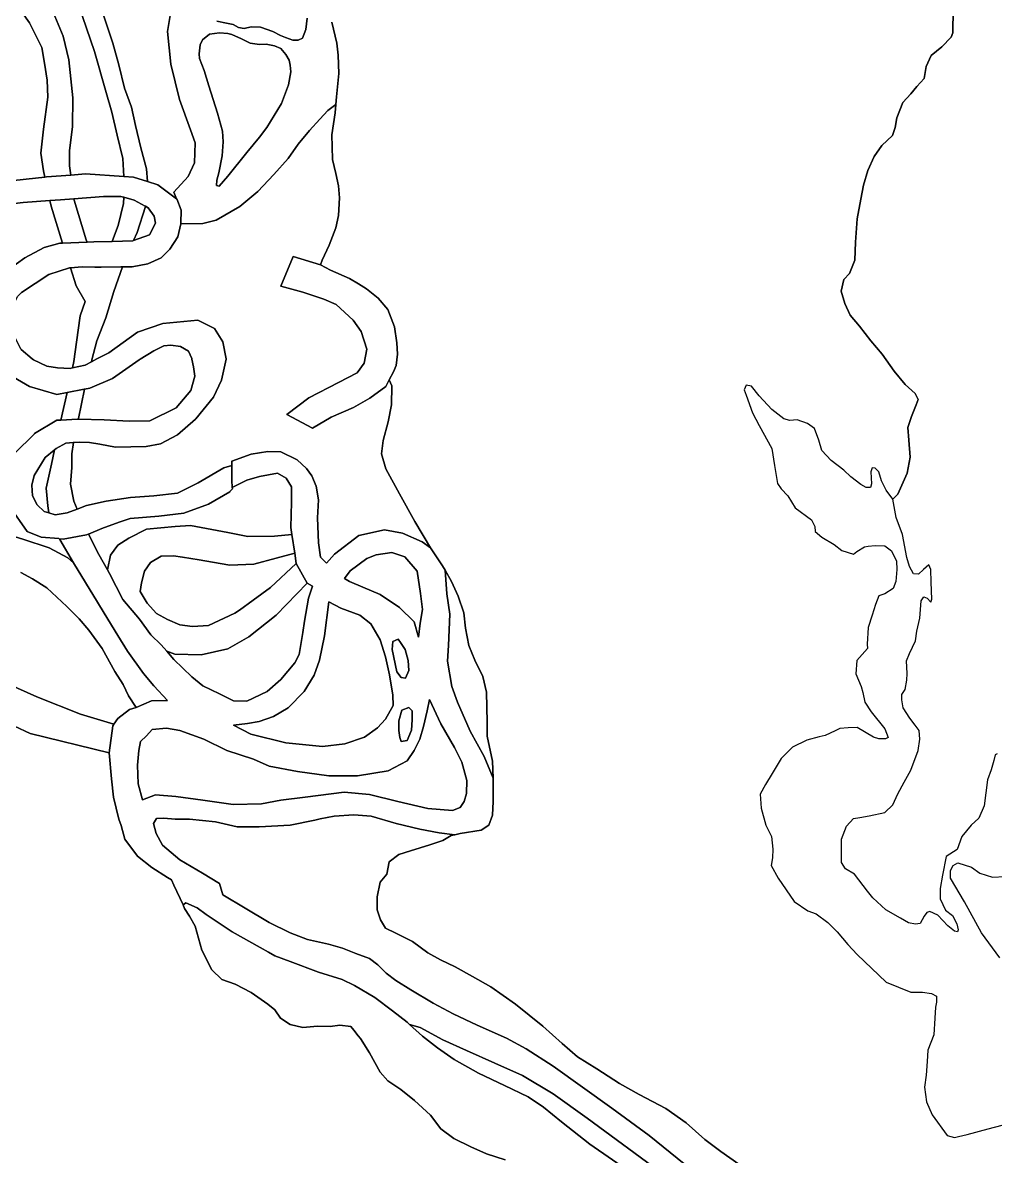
# Model space of a CAD drawing. Header units: inches. Extents: x 288635 to 1232953, y 676945 to 1655780.
# Drawn here: x 400071 to 424062, y 771791 to 799738 of the extents above; entities that cross this region are included whole.
import ezdxf

# ---------------------------------------------------------------- set-up
doc = ezdxf.new("R2010")
doc.units = ezdxf.units.IN
doc.header["$MEASUREMENT"] = 0

msp = doc.modelspace()

# ---------------------------------------------------------------- linework, layer by layer
at = {"color": 1}
for points in [[(399641.5568, 800593.0309), (400240.998, 799734.5091), (400540.7186, 799124.9079), (400606.7587, 798738.8271), (400672.7989, 798317.1863), (400688.0389, 797905.7055), (400586.4387, 797113.2239), (400520.3986, 796523.9427), (400581.3587, 796081.9818), (400615.2234, 795930.482), (399619.5102, 795823.625)], [(400826.8925, 799996.1297), (401070.733, 799401.7685), (401207.8933, 798822.6473), (401304.4135, 797882.8454), (401299.3335, 797176.724), (401228.2133, 796582.3628), (401228.2133, 796206.4421), (401257.8577, 795982.7619), (400660.9122, 795935.3852), (400615.2234, 795930.482), (400581.3587, 796081.9818), (400520.3986, 796523.9427), (400586.4387, 797113.2239), (400688.0389, 797905.7055), (400672.7989, 798317.1863), (400606.7587, 798738.8271), (400540.7186, 799124.9079), (400240.998, 799734.5091), (399641.5568, 800593.0309)], [(401451.5746, 800179.2631), (401843.1587, 799030.9691), (402128.9093, 798020.2587), (402271.7846, 797528.1328), (402404.0765, 796967.215), (402541.6601, 796390.4222), (402565.0106, 795946.763), (401621.0342, 796011.5854), (401257.8577, 795982.7619), (401228.2133, 796206.4421), (401228.2133, 796582.3628), (401299.3335, 797176.724), (401304.4135, 797882.8454), (401207.8933, 798822.6473), (401070.733, 799401.7685), (400826.8925, 799996.1297)], [(402054.8258, 799946.4293), (402292.9513, 799232.0528), (402446.4099, 798702.8851), (402578.7019, 798120.8006), (402753.3272, 797655.133), (402853.8691, 797205.3405), (402986.161, 796655.006), (403129.0363, 796131.13), (403148.8696, 795819.4634), (402804.6765, 795930.3052), (402565.0106, 795946.763), (402541.6601, 796390.4222), (402404.0765, 796967.215), (402271.7846, 797528.1328), (402128.9093, 798020.2587), (401843.1587, 799030.9691), (401451.5746, 800179.2631)], [(403762.9425, 800264.3297), (403644.4089, 799519.2615), (403729.0758, 798714.9266), (403940.7429, 797842.8582), (404212.5234, 797097.79), (404329.3636, 796772.6693), (404309.0436, 796284.9884), (404151.5633, 795949.7077), (403801.0426, 795563.6269), (403862.6795, 795398.328), (403404.1177, 795737.2649), (403148.8696, 795819.4634), (403129.0363, 796131.13), (402986.161, 796655.006), (402853.8691, 797205.3405), (402753.3272, 797655.133), (402578.7019, 798120.8006), (402446.4099, 798702.8851), (402292.9513, 799232.0528), (402054.8258, 799946.4293)], [(407695.4638, 799747.1127), (407817.384, 799234.0317), (407852.9441, 798939.3911), (407868.1841, 798487.2702), (407812.304, 797908.1491), (407795.2946, 797721.0448), (407600.8902, 797570.2309), (407397.6898, 797361.9505), (407148.7693, 797082.55), (406869.3687, 796747.2693), (406620.4482, 796386.5886), (406264.8475, 795995.4278), (405868.6067, 795573.7869), (405426.6458, 795202.9462), (404842.4447, 794872.7455), (404512.244, 794786.3854), (403968.6829, 794776.2254), (403968.6726, 794776.3759), (403973.0789, 794797.463), (403978.1589, 795117.5036), (403871.4787, 795391.8242), (403862.6795, 795398.328), (403801.0426, 795563.6269), (404151.5633, 795949.7077), (404309.0436, 796284.9884), (404329.3636, 796772.6693), (404212.5234, 797097.79), (403940.7429, 797842.8582), (403729.0758, 798714.9266), (403644.4089, 799519.2615), (403762.9425, 800264.3297)], [(423020.3199, 800074.7205), (423010.1599, 799490.5193), (422969.5198, 799378.7591), (422745.9993, 799145.0786), (422481.8388, 798926.6382), (422354.8385, 798657.3976), (422304.0384, 798362.757), (422126.2381, 798164.6366), (421978.9178, 797981.7563), (421780.7974, 797768.3959), (421628.3971, 797392.4751), (421592.837, 797153.7146), (421521.7169, 796960.6742), (421262.6364, 796711.7537), (421069.596, 796442.5132), (420917.1957, 796091.9925), (420810.5155, 795731.3118), (420744.4753, 795390.9511), (420653.0351, 794903.2701), (420612.3951, 794324.149), (420597.155, 793882.1881), (420465.0748, 793557.0674), (420322.8345, 793409.7471), (420259.9164, 793117.0645), (420348.4249, 792816.7693), (420480.5052, 792527.2087), (420709.1057, 792257.9682), (420993.5862, 791892.2075), (421267.9068, 791567.0868), (421562.5474, 791150.526), (421836.8679, 790820.3253), (422080.4967, 790598.9215), (422154.5802, 790445.4629), (422112.2468, 790313.171), (421990.5382, 790027.4204), (421900.5797, 789757.5449), (421932.3298, 789445.3359), (421958.7882, 789027.2934), (421884.7047, 788635.7093), (421657.1626, 788117.1249), (421530.1623, 787995.4163), (421366.1203, 788212.3751), (421254.9951, 788439.9172), (421191.495, 788667.4593), (421101.5364, 788752.1262), (421027.453, 788762.7095), (420990.4112, 788667.4593), (421006.2863, 788365.8337), (420985.1195, 788275.8752), (420873.9943, 788275.8752), (420746.9941, 788349.9587), (420498.2852, 788540.4591), (420323.6599, 788709.7928), (420011.4509, 788947.9182), (419783.9088, 789191.3354), (419704.5337, 789445.3359), (419598.7001, 789736.3782), (419429.3664, 789858.0867), (419170.0743, 789948.0452), (418990.1572, 789932.1702), (418841.9903, 789969.2119), (418550.948, 790202.0457), (418233.4474, 790540.7131), (418048.2387, 790778.8386), (417915.9467, 790805.297), (417868.3216, 790688.8801), (417915.9467, 790556.5881), (418069.4054, 790122.6706), (418238.7391, 789805.17), (418545.6563, 789238.9605), (418617.4115, 788822.823), (418688.5316, 788375.7821), (418779.9718, 788248.7818), (418942.5321, 788070.9815), (419125.4125, 787781.4209), (419526.7333, 787481.7003), (419608.0135, 787319.14), (419618.1735, 787192.1397), (419780.7338, 787054.9795), (420090.6144, 786877.1791), (420273.4948, 786729.8588), (420563.0554, 786633.3386), (420649.4155, 786699.3787), (420832.2959, 786816.219), (420928.8161, 786836.539), (421096.4564, 786846.699), (421335.2169, 786841.619), (421497.7772, 786714.6188), (421624.7775, 786465.6983), (421634.9375, 786257.4179), (421609.5375, 785962.7773), (421543.4973, 785790.0569), (421335.2169, 785657.9767), (421187.8966, 785607.1766), (421106.6165, 785393.8161), (421020.2563, 785134.7356), (420928.8161, 784824.855), (420903.4161, 784413.3742), (420908.4961, 784306.694), (420776.4158, 784164.4537), (420644.3355, 784017.1334), (420624.0155, 783686.9327), (420756.0958, 783371.9721), (420796.7358, 783224.6518), (420842.4559, 782990.9713), (420999.9362, 782747.1308), (421340.2969, 782330.57), (421416.4971, 782117.2096), (421350.4569, 782081.6495), (421187.8966, 782081.6495), (421055.8164, 782127.3696), (420654.4956, 782366.1301), (420434.3618, 782357.6634), (420226.928, 782336.4967), (420108.3945, 782281.4632), (419862.8606, 782167.163), (419714.6937, 782129.0629), (419409.8931, 782052.8628), (419062.759, 781875.0624), (418783.3585, 781595.6619), (418554.758, 781227.3611), (418393.891, 780956.4273), (418258.4241, 780719.3601), (418283.8241, 780372.2261), (418398.1244, 779957.3586), (418542.058, 779677.958), (418571.6914, 779364.6907), (418569.1514, 779150.907), (418529.1051, 778963.3005), (418706.9055, 778648.3399), (419103.1463, 778074.2987), (419433.347, 777845.6983), (419646.7074, 777769.4981), (419931.1879, 777556.1377), (420159.7884, 777322.4572), (420423.9489, 777012.5766), (420657.6294, 776763.6561), (421368.8308, 776088.0148), (421978.432, 775834.0143), (422267.9926, 775834.0143), (422486.4331, 775803.5342), (422608.3533, 775742.5741), (422613.4333, 775595.2538), (422588.0333, 775468.2535), (422572.7932, 775193.933), (422547.3932, 774782.4522), (422400.0729, 774411.6114), (422379.7528, 774132.2109), (422359.4328, 773791.8502), (422318.7927, 773497.2096), (422364.5128, 773131.4489), (422501.6731, 772811.4082), (422877.5938, 772303.4072), (423055.3942, 772257.6871), (423156.9944, 772278.0071), (423365.2748, 772328.8072), (423881.9118, 772469.7775), (424420.3929, 772612.0178)], [(424103.5299, 781717.377), (424057.8098, 781686.8969), (424027.3298, 781549.7367), (423961.2896, 781321.1362), (423864.7694, 781072.2157), (423829.2094, 780752.1751), (423788.5693, 780432.1344), (423657.5473, 780126.6988), (423461.7553, 779952.0735), (423239.5048, 779671.6146), (423117.7963, 779354.1139), (422851.5588, 779182.6723), (422755.0386, 778725.4714), (422704.2385, 778390.1907), (422699.1585, 778136.1902), (422831.2387, 777861.8696), (423003.9591, 777724.7094), (423115.7193, 777521.509), (423141.1194, 777374.1887), (423130.9593, 777328.4686), (423054.7592, 777343.7086), (422887.1189, 777475.7889), (422643.2784, 777734.8694), (422450.238, 777826.3096), (422368.9578, 777800.9095), (422302.9177, 777714.5494), (422211.4775, 777531.669), (422089.5573, 777511.3489), (421921.9169, 777546.909), (421718.7165, 777658.6692), (421358.0358, 777866.9497), (421043.0752, 778161.5902), (420905.9149, 778324.1506), (420590.9543, 778745.7914), (420367.4338, 778877.8717), (420270.9136, 779035.352), (420265.5822, 779205.947), (420270.8739, 779613.4061), (420392.5825, 779930.9068), (420561.9162, 780121.4071), (420720.6665, 780147.8655), (420953.5003, 780184.9073), (421339.7927, 780269.5741), (421530.2931, 780460.0745), (421657.2933, 780724.6583), (421810.752, 781015.7006), (421980.0857, 781312.0345), (422160.0027, 781798.8688), (422202.3361, 782074.036), (422186.4611, 782285.7031), (422085.9192, 782423.2867), (421953.6273, 782592.6204), (421789.5853, 782846.6209), (421752.5435, 783047.7047), (421757.8352, 783179.9966), (421837.2104, 783301.7052), (421879.5438, 783529.2473), (421890.1271, 783693.2893), (421868.9604, 784005.4982), (421948.3356, 784190.7069), (422091.2109, 784502.9159), (422128.2526, 784741.0414), (422202.3361, 785058.542), (422234.0862, 785487.1679), (422297.5863, 785582.4181), (422376.9615, 785550.668), (422472.2116, 785455.4178), (422493.3784, 785529.5013), (422482.795, 785942.2521), (422466.92, 786254.4611), (422424.5865, 786370.878), (422287.0029, 786254.4611), (422165.2944, 786143.3359), (422043.5858, 786153.9192), (421948.3356, 786328.5446), (421879.5438, 786550.795), (421768.4186, 787117.0045), (421614.9599, 787540.3386), (421530.1623, 787995.4163), (421657.1626, 788117.1249), (421884.7047, 788635.7093), (421958.7882, 789027.2934), (421932.3298, 789445.3359), (421900.5797, 789757.5449), (421990.5382, 790027.4204), (422112.2468, 790313.171), (422154.5802, 790445.4629), (422080.4967, 790598.9215), (421836.8679, 790820.3253), (421562.5474, 791150.526), (421267.9068, 791567.0868), (420993.5862, 791892.2075), (420709.1057, 792257.9682), (420480.5052, 792527.2087), (420348.4249, 792816.7693), (420259.9164, 793117.0645), (420322.8345, 793409.7471), (420465.0748, 793557.0674), (420597.155, 793882.1881), (420612.3951, 794324.149), (420653.0351, 794903.2701), (420744.4753, 795390.9511), (420810.5155, 795731.3118), (420917.1957, 796091.9925), (421069.596, 796442.5132), (421262.6364, 796711.7537), (421521.7169, 796960.6742), (421592.837, 797153.7146), (421628.3971, 797392.4751), (421780.7974, 797768.3959), (421978.9178, 797981.7563), (422126.2381, 798164.6366), (422304.0384, 798362.757), (422354.8385, 798657.3976), (422481.8388, 798926.6382), (422745.9993, 799145.0786), (422969.5198, 799378.7591), (423010.1599, 799490.5193), (423020.3199, 800074.7205)], [(404857.6234, 799775.947), (405101.4639, 799725.1469), (405264.0242, 799689.5868), (405396.1045, 799623.5466), (405396.1045, 799623.5466), (405538.3447, 799593.0666), (405705.9851, 799633.7067), (405939.6655, 799628.6267), (406239.3861, 799521.9464), (406432.4265, 799425.4263), (406554.3468, 799369.5461), (406737.2271, 799308.586), (406864.2274, 799303.506), (406970.9076, 799359.3861), (407057.2678, 799567.6665), (407087.7478, 799847.0671)], [(407087.7478, 799847.0671), (407057.2678, 799567.6665), (406970.9076, 799359.3861), (406864.2274, 799303.506), (406737.2271, 799308.586), (406554.3468, 799369.5461), (406432.4265, 799425.4263), (406239.3861, 799521.9464), (405939.6655, 799628.6267), (405705.9851, 799633.7067), (405538.3447, 799593.0666), (405396.1045, 799623.5466), (405264.0242, 799689.5868), (405101.4639, 799725.1469), (404857.6234, 799775.947)], [(417736.6236, 771597.2858), (417294.6627, 771912.2464), (416893.3419, 772206.887), (416436.141, 772618.3678), (415933.22, 772973.9685), (415277.8986, 773314.3292), (414795.2977, 773583.5698), (414231.4165, 773944.2505), (413753.8956, 774243.9711), (413377.9748, 774574.1717), (412900.4539, 775000.8926), (412224.8125, 775539.3737), (411615.2113, 775971.1745), (411163.0904, 776225.175), (410736.3696, 776458.8555), (410380.7688, 776636.6559), (410060.7282, 776809.3762), (409689.8875, 777083.6968), (409273.3266, 777291.9772), (409019.3261, 777418.9774), (408897.4059, 777622.1778), (408816.1257, 777871.0983), (408816.1257, 778186.059), (408892.3259, 778546.7397), (409051.7523, 778747.0462), (409112.7125, 779051.8468), (409351.4729, 779234.7271), (409635.9535, 779321.0873), (410113.4745, 779468.4076), (410433.5151, 779575.0878), (410641.7955, 779702.0881), (410730.5391, 779720.6623), (410860.236, 779747.8082), (411383.477, 779834.1683), (411571.4374, 779951.0086), (411657.7976, 780199.9291), (411673.0376, 780540.2898), (411679.0559, 780796.0674), (411676.7461, 781115.3143), (411657.7976, 781535.9717), (411530.7973, 782150.653), (411525.7173, 782496.0937), (411510.4773, 783232.6951), (411419.0371, 783623.8559), (411225.9967, 784025.1767), (411078.6764, 784380.7774), (410992.3162, 784807.4983), (410951.6761, 785193.5791), (410814.5159, 785599.9799), (410646.8755, 785960.6606), (410487.9456, 786245.256), (410428.4351, 786351.8214), (410133.7945, 786788.7023), (409742.6337, 787438.9436), (409361.633, 788119.6649), (409026.3523, 788739.4262), (408919.6721, 789105.1869), (408960.3122, 789435.3875), (409082.3066, 789896.973), (409168.6668, 790318.6139), (409178.8268, 790785.9748), (409107.7066, 790933.2951), (409214.3868, 791131.4155), (409280.427, 791288.8958), (409315.987, 791563.2164), (409300.747, 791847.6969), (409239.7869, 792243.9377), (409077.2266, 792665.5786), (408838.4661, 792944.9791), (408553.9855, 793173.5796), (408355.8651, 793300.5798), (408132.3447, 793427.5801), (407664.9837, 793635.8605), (407416.0632, 793767.9408), (407456.7033, 793884.781), (407629.4237, 794250.5417), (407791.984, 794677.2626), (407863.1041, 794982.0632), (407888.5042, 795418.9441), (407858.0241, 795713.5847), (407791.984, 796023.4653), (407715.7838, 796363.826), (407705.6238, 796678.7866), (407700.5438, 796973.4272), (407776.744, 797516.9883), (407795.2946, 797721.0448), (407812.304, 797908.1491), (407868.1841, 798487.2702), (407852.9441, 798939.3911), (407817.384, 799234.0317), (407695.4638, 799747.1127)], [(399619.5102, 795823.625), (400615.2234, 795930.482), (400660.9122, 795935.3852), (401257.8577, 795982.7619), (401621.0342, 796011.5854), (402565.0106, 795946.763), (402804.6765, 795930.3052), (403148.8696, 795819.4634), (403404.1177, 795737.2649), (403404.1177, 795737.2649), (403862.6795, 795398.328), (403871.4787, 795391.8242), (403978.1589, 795117.5036), (403973.0789, 794797.463), (403968.6726, 794776.3759), (403901.9587, 794457.1023), (403703.8383, 794157.3817), (403698.5466, 794152.09), (403495.5579, 793949.1013), (403490.2662, 793943.8096), (403154.9855, 793796.4893), (402773.9848, 793715.2091), (402535.7777, 793715.2091), (402532.3461, 793715.2091), (402494.5842, 793715.2091), (402003.4948, 793711.3423), (402000.7432, 793711.3206), (401945.004, 793710.8817), (401937.335, 793710.8213), (401849.4229, 793710.1291), (401539.5423, 793720.2891), (401248.0671, 793696.7831), (401241.2173, 793696.2307), (401224.5817, 793694.8891), (400716.5807, 793532.3288), (400040.9393, 793085.2879)], [(399710.9503, 793649.3807), (400127.5112, 793938.9413), (400605.0321, 794192.9418), (400991.1129, 794299.622), (401055.6665, 794302.3606), (401664.4746, 794328.1888), (401829.3146, 794335.182), (402278.5791, 794347.1305), (402784.3565, 794360.5821), (402807.3051, 794368.8768), (403202.8584, 794511.8479), (403348.0259, 794792.1713), (403317.5459, 794969.9716), (403170.2256, 795173.172), (403097.8276, 795213.0433), (403094.035, 795215.132), (402819.7049, 795366.2124), (402565.3392, 795432.7389), (402560.3941, 795434.0322), (402489.5042, 795452.5726), (402067.8634, 795452.5726), (401335.5186, 795396.7748), (401329.5855, 795396.3228), (401001.0612, 795371.2924), (400744.3628, 795352.7531), (400737.9911, 795352.2929), (400086.6594, 795305.2523), (399578.8198, 795246.0865)], [(399578.8198, 795246.0865), (400086.6594, 795305.2523), (400737.9911, 795352.2929), (400744.3628, 795352.7531), (400774.3991, 795218.3801), (401055.6665, 794302.3606), (400991.1129, 794299.622), (400991.1129, 794299.622), (400605.0321, 794192.9418), (400127.5112, 793938.9413), (399710.9503, 793649.3807)], [(400030.991, 791678.3367), (400307.8606, 791447.612), (400335.7916, 791424.3362), (400671.0723, 791266.8559), (400930.1528, 791226.2158), (401245.1134, 791216.0558), (401299.3623, 791228.1111), (401610.8741, 791297.336), (401766.1217, 791376.9848), (401903.7849, 791447.612), (402195.0753, 791597.0566), (402906.2767, 792105.0576), (403526.038, 792318.418), (404389.6397, 792404.7782), (404806.2005, 792196.4978), (405004.3209, 791871.3771), (405089.074, 791447.612), (405090.6811, 791439.5763), (404973.8409, 790926.4952), (404780.8005, 790509.9344), (404338.8396, 789971.4533), (404335.582, 789968.6399), (404333.5479, 789966.1616), (403886.507, 789580.0808), (403469.9462, 789356.5604), (403119.4255, 789290.5203), (402362.5039, 789275.2802), (401971.3432, 789346.4004), (401722.4227, 789392.1205), (401468.4222, 789397.2005), (401324.5119, 789386.2982), (401319.888, 789385.9479), (401133.1415, 789371.8004), (400894.381, 789239.7202), (400855.3978, 789207.3568), (400850.3334, 789203.1524), (400629.2649, 789019.6237), (400351.0316, 788574.4505), (400300.2315, 788335.69), (400310.3915, 788076.6095), (400427.2318, 787853.0891), (400605.0321, 787685.4487), (400715.1637, 787652.2015), (400874.2727, 787604.1686), (401168.9132, 787654.9687), (401413.6117, 787748.683), (401646.4342, 787837.8491), (402129.0352, 787944.5293), (402728.4764, 788030.8894), (403302.5175, 788076.6095), (403886.7187, 788142.6497), (404399.7997, 788391.5702), (405034.801, 788767.4909), (405229.7077, 788822.4646), (405232.9214, 788823.371), (405232.9214, 788665.8907), (405227.8414, 788462.6903), (405240.7733, 788281.6437), (405243.0814, 788249.3299), (405182.1213, 788178.2097), (405180.6115, 788177.3302), (405176.8296, 788172.918), (404653.5885, 787868.1174), (404043.9873, 787644.597), (403429.3061, 787573.4768), (402723.1847, 787517.5967), (402453.9441, 787426.1565), (402027.2233, 787268.6762), (401695.3419, 787131.4986), (401688.7564, 787128.7766), (401646.2225, 787111.1959), (401067.1014, 787009.5957), (400971.5106, 787017.636), (400961.92, 787018.4427), (400523.5403, 787055.3158), (400178.0996, 787197.5561), (399746.2987, 787817.3173)], [(399873.5107, 789118.0116), (400360.9799, 789605.4809), (400366.2716, 789610.7726), (400909.8327, 789935.8932), (401013.9276, 789942.0771), (401422.9138, 789966.3733), (401445.9251, 789965.6653), (402083.3151, 789946.0533), (402697.9963, 789915.5732), (403211.0773, 789925.7332), (403854.9234, 790245.1215), (404216.7077, 790667.203), (404318.3079, 791022.8037), (404287.8278, 791251.4042), (404245.9194, 791442.3203), (404242.1077, 791459.6846), (404160.8275, 791642.565), (403967.7872, 791759.4052), (403723.9467, 791784.8053), (403556.3063, 791769.5652), (403302.3058, 791647.645), (402970.9865, 791442.3203), (402941.6251, 791424.1245), (402286.3038, 790966.9236), (401727.5027, 790728.1631), (401594.7587, 790703.2736), (401590.3664, 790702.4501), (401169.7898, 790623.592), (401165.5254, 790622.7924), (400914.7011, 790575.7628), (400239.0597, 790768.8032), (399649.7785, 791114.2439)], [(399649.7785, 791114.2439), (400239.0597, 790768.8032), (400914.7011, 790575.7628), (401165.5254, 790622.7924), (401169.7898, 790623.592), (401013.9276, 789942.0771), (400909.8327, 789935.8932), (400366.2716, 789610.7726), (400360.9799, 789605.4809), (399873.5107, 789118.0116)], [(415892.3343, 771332.7612), (413992.4105, 772729.764), (413159.2889, 773334.2852), (412397.2873, 773781.3261), (411716.566, 774086.1267), (411020.6046, 774401.0873), (410436.4034, 774665.2479), (409877.6023, 774964.9685), (409615.7621, 775043.286), (409558.1866, 775096.9179), (409192.4259, 775376.3185), (408755.545, 775706.5191), (408257.704, 776001.1597), (407947.8234, 776153.56), (407368.7022, 776331.3604), (406672.7408, 776595.5209), (406291.7401, 776732.6812), (406135.7436, 776821.5125), (405925.9793, 776940.9616), (405235.0979, 777321.9623), (404600.0967, 777753.7632), (404376.5762, 777916.3235), (404097.1757, 778038.2438), (404026.0555, 777992.5237), (403798.4879, 778478.7869), (403739.5258, 778604.7761), (403640.0023, 778662.8315), (403253.9215, 778911.752), (402903.4008, 779191.1526), (402593.5202, 779607.7134), (402502.08, 779948.0741), (402446.1999, 780105.5544), (402314.1196, 780644.0355), (402263.3195, 781096.1564), (402205.3421, 781734.9558), (402291.7023, 782405.5171), (402323.131, 782446.0436), (402420.7998, 782584.5994), (402705.2804, 782808.1198), (402870.8235, 782857.638), (403251.8242, 783020.1983), (403642.985, 783030.3583), (403302.6243, 783391.0391), (403048.6238, 783690.7597), (402657.463, 784244.4808), (402416.1455, 784633.9758), (402078.3419, 785179.2026), (401912.7097, 785453.391), (401912.7077, 785453.3943), (401326.5004, 786423.8051), (400987.5369, 786994.901), (400971.5106, 787017.636), (401067.1014, 787009.5957), (401646.2225, 787111.1959), (401688.7564, 787128.7766), (401695.3419, 787131.4986), (401950.6221, 786624.4836), (402160.058, 786248.3539), (402209.9143, 786158.816), (402537.9983, 785518.5231), (402956.0408, 785036.9804), (403231.208, 784650.688), (403490.5002, 784396.6875), (403623.7247, 784240.4933), (403797.4175, 784036.8534), (404241.9184, 783608.2276), (404517.0856, 783391.2688), (404929.8364, 783190.1851), (405268.5038, 783020.8514), (405601.8794, 783015.5597), (406099.2971, 783248.3935), (406437.9644, 783550.0191), (406787.2151, 783957.4783), (406887.757, 784158.562), (406977.7155, 784703.6048), (407024.822, 784980.0396), (407122.0301, 785550.4848), (407217.1319, 785851.0065), (407084.3816, 785921.6174), (406816.157, 786404.4215), (406780.8002, 786656.4324), (406709.68, 787123.7933), (406684.28, 787291.4336), (406704.6, 787921.3549), (406699.52, 788292.1956), (406572.5197, 788505.5561), (406354.0793, 788632.5563), (405912.1184, 788551.2762), (405597.1578, 788459.836), (405240.7733, 788281.6437), (405227.8414, 788462.6903), (405232.9214, 788665.8907), (405232.9214, 788823.371), (405229.7077, 788822.4646), (405231.3971, 788932.2769), (405708.918, 789099.9173), (406115.3188, 789165.9574), (406435.3595, 789160.8774), (406841.7603, 788957.677), (406841.7603, 788957.677), (407070.3607, 788749.3965), (407202.441, 788566.5162), (407314.2012, 788312.5157), (407365.0013, 787972.155), (407344.6813, 787530.1941), (407370.0813, 786915.5129), (407420.8814, 786564.9922), (407566.9139, 786412.0455), (407762.1114, 786637.607), (408366.6326, 787099.8879), (408996.5539, 787231.9682), (409438.5148, 787155.768), (409926.1957, 786942.4076), (410133.7945, 786788.7023), (410428.4351, 786351.8214), (410487.9456, 786245.256), (410530.7169, 785657.165), (410606.9171, 785154.244), (410571.357, 784382.0825), (410545.957, 784001.0817), (410657.7172, 783376.2405), (410794.8775, 782990.1597), (411104.7581, 782273.8783), (411455.2788, 781643.957), (411676.7461, 781115.3143), (411679.0559, 780796.0674), (411673.0376, 780540.2898), (411657.7976, 780199.9291), (411571.4374, 779951.0086), (411383.477, 779834.1683), (410860.236, 779747.8082), (410730.5391, 779720.6623), (410342.7566, 779769.4332), (409865.2356, 779855.7934), (409286.1145, 779992.9537), (408666.3532, 780180.9141), (408239.6324, 780206.3141), (407751.9514, 780180.9141), (407412.2405, 780107.858), (407279.5104, 780079.3139), (406667.6883, 779953.1541), (405900.6068, 779917.5941), (405362.1257, 779917.5941), (404828.7246, 780039.5143), (404183.5633, 780105.5544), (403833.0426, 780105.5544), (403553.6421, 780125.8745), (403375.8417, 780120.7945), (403294.5616, 779998.8742), (403360.6017, 779749.9537), (403523.162, 779465.4731), (403949.8829, 779099.7124), (404503.604, 778769.5118), (404925.2448, 778520.5913), (405010.9526, 778236.495), (405559.5937, 777906.2943), (406153.9549, 777555.7736), (406672.1159, 777296.6931), (407098.8367, 777134.1328), (407616.9978, 777022.3726), (407957.3585, 776920.7724), (408292.6391, 776793.7721), (408622.8398, 776666.7719), (408831.1202, 776509.2915), (409039.4006, 776306.0911), (409278.1611, 776128.2908), (409649.0019, 775894.6103), (410197.6429, 775569.4897), (410690.4039, 775305.3291), (411284.7651, 775025.9286), (412006.1266, 774705.8879), (412493.8075, 774441.7274), (413154.2089, 774009.9265), (414602.0118, 772978.6845), (415526.5736, 772308.1231), (416557.8157, 771469.9215)], [(399746.2987, 787817.3173), (400178.0996, 787197.5561), (400523.5403, 787055.3158), (400961.92, 787018.4427), (400971.5106, 787017.636), (400987.5369, 786994.901), (401326.5004, 786423.8051), (401184.2601, 786545.7254), (400721.9792, 786794.6459), (400076.8179, 787008.0063), (399416.4165, 787201.0467)], [(399416.4165, 787201.0467), (400076.8179, 787008.0063), (400721.9792, 786794.6459), (401184.2601, 786545.7254), (401326.5004, 786423.8051), (401326.5004, 786423.8051), (401912.7077, 785453.3943), (401912.7097, 785453.391), (402078.3419, 785179.2026), (402416.1455, 784633.9758), (402657.463, 784244.4808), (403048.6238, 783690.7597), (403302.6243, 783391.0391), (403642.985, 783030.3583), (403251.8242, 783020.1983), (402870.8235, 782857.638), (402680.5347, 783146.1402), (402548.2428, 783421.3075), (402347.1591, 783744.0998), (402029.6584, 784310.3092), (401706.8661, 784760.1018), (401463.449, 785040.5607), (401158.86, 785346.843), (400666.099, 785804.0439), (400310.4983, 786027.5643), (400026.0178, 786179.9646)], [(400026.0178, 786179.9646), (400310.4983, 786027.5643), (400666.099, 785804.0439), (401158.86, 785346.843), (401463.449, 785040.5607), (401706.8661, 784760.1018), (402029.6584, 784310.3092), (402347.1591, 783744.0998), (402548.2428, 783421.3075), (402680.5347, 783146.1402), (402870.8235, 782857.638), (402705.2804, 782808.1198), (402420.7998, 782584.5994), (402420.7998, 782584.5994), (402323.131, 782446.0436), (401494.1407, 782689.9977), (400422.2586, 783121.7985), (399705.9771, 783436.7592)], [(399705.9771, 783436.7592), (400422.2586, 783121.7985), (401494.1407, 782689.9977), (402323.131, 782446.0436), (402291.7023, 782405.5171), (402205.3421, 781734.9558), (400259.6982, 782212.4767), (399477.3767, 782573.1574)], [(399477.3767, 782573.1574), (400259.6982, 782212.4767), (402205.3421, 781734.9558), (402263.3195, 781096.1564), (402314.1196, 780644.0355), (402314.1196, 780644.0355), (402446.1999, 780105.5544), (402502.08, 779948.0741), (402593.5202, 779607.7134), (402903.4008, 779191.1526), (403253.9215, 778911.752), (403640.0023, 778662.8315), (403739.5258, 778604.7761), (403798.4879, 778478.7869), (404026.0555, 777992.5237), (404061.6156, 777901.0835), (404183.5358, 777713.1231), (404325.7761, 777464.2026), (404488.3365, 776869.8414), (404737.257, 776392.3205), (404981.0974, 776148.48), (405311.2981, 776031.6398), (405707.5389, 775833.5194), (406119.0197, 775543.9588), (406291.7401, 775401.7185), (406428.9003, 775193.4381), (406672.7408, 775041.0378), (406982.6214, 774964.8376), (407343.3022, 775000.3977), (407653.1828, 774995.3177), (407897.0233, 775020.7177), (408161.1838, 774995.3177), (408237.384, 774898.7975), (408348.7396, 774763.821), (408405.0243, 774695.5971), (408623.4647, 774345.0764), (408887.6253, 773867.5554), (409080.6656, 773654.195), (409395.6263, 773440.8346), (409735.9869, 773166.514), (410132.2277, 772805.8333), (410381.1482, 772465.4726), (410706.2689, 772226.7122), (411127.9097, 772023.5118), (411508.9105, 771850.7914), (411971.1914, 771703.4711)], [(416557.8157, 771469.9215), (415526.5736, 772308.1231), (414602.0118, 772978.6845), (413154.2089, 774009.9265), (412493.8075, 774441.7274), (412006.1266, 774705.8879), (411284.7651, 775025.9286), (410690.4039, 775305.3291), (410197.6429, 775569.4897), (409649.0019, 775894.6103), (409278.1611, 776128.2908), (409039.4006, 776306.0911), (408831.1202, 776509.2915), (408622.8398, 776666.7719), (408292.6391, 776793.7721), (407957.3585, 776920.7724), (407616.9978, 777022.3726), (407098.8367, 777134.1328), (406672.1159, 777296.6931), (406153.9549, 777555.7736), (405559.5937, 777906.2943), (405010.9526, 778236.495), (404925.2448, 778520.5913), (404503.604, 778769.5118), (403949.8829, 779099.7124), (403523.162, 779465.4731), (403360.6017, 779749.9537), (403294.5616, 779998.8742), (403375.8417, 780120.7945), (403553.6421, 780125.8745), (403833.0426, 780105.5544), (404183.5633, 780105.5544), (404828.7246, 780039.5143), (405362.1257, 779917.5941), (405900.6068, 779917.5941), (406667.6883, 779953.1541), (407279.5104, 780079.3139), (407412.2405, 780107.858), (407751.9514, 780180.9141), (408239.6324, 780206.3141), (408666.3532, 780180.9141), (409286.1145, 779992.9537), (409286.1145, 779992.9537), (409865.2356, 779855.7934), (410342.7566, 779769.4332), (410730.5391, 779720.6623), (410641.7955, 779702.0881), (410433.5151, 779575.0878), (410113.4745, 779468.4076), (409635.9535, 779321.0873), (409351.4729, 779234.7271), (409112.7125, 779051.8468), (409051.7523, 778747.0462), (408892.3259, 778546.7397), (408816.1257, 778186.059), (408816.1257, 777871.0983), (408897.4059, 777622.1778), (409019.3261, 777418.9774), (409273.3266, 777291.9772), (409689.8875, 777083.6968), (410060.7282, 776809.3762), (410380.7688, 776636.6559), (410736.3696, 776458.8555), (411163.0904, 776225.175), (411615.2113, 775971.1745), (412224.8125, 775539.3737), (412900.4539, 775000.8926), (413377.9748, 774574.1717), (413753.8956, 774243.9711), (414231.4165, 773944.2505), (414795.2977, 773583.5698), (415277.8986, 773314.3292), (415933.22, 772973.9685), (416436.141, 772618.3678), (416893.3419, 772206.887), (417294.6627, 771912.2464), (417736.6236, 771597.2858)], [(424171.4724, 776686.186), (423719.3515, 777300.8672), (423297.7107, 778062.8687), (422952.27, 778647.0699), (422952.27, 778835.0303), (423018.3101, 778956.9505), (423140.2304, 779028.0706), (423470.431, 778921.3904), (423678.7114, 778774.0701), (423993.6721, 778672.4699), (424298.4727, 778692.79)], [(411971.1914, 771703.4711), (411508.9105, 771850.7914), (411127.9097, 772023.5118), (410706.2689, 772226.7122), (410381.1482, 772465.4726), (410132.2277, 772805.8333), (409735.9869, 773166.514), (409395.6263, 773440.8346), (409080.6656, 773654.195), (408887.6253, 773867.5554), (408623.4647, 774345.0764), (408405.0243, 774695.5971), (408348.7396, 774763.821), (408237.384, 774898.7975), (408161.1838, 774995.3177), (407897.0233, 775020.7177), (407653.1828, 774995.3177), (407343.3022, 775000.3977), (406982.6214, 774964.8376), (406672.7408, 775041.0378), (406428.9003, 775193.4381), (406291.7401, 775401.7185), (406119.0197, 775543.9588), (405707.5389, 775833.5194), (405311.2981, 776031.6398), (404981.0974, 776148.48), (404737.257, 776392.3205), (404488.3365, 776869.8414), (404325.7761, 777464.2026), (404183.5358, 777713.1231), (404061.6156, 777901.0835), (404026.0555, 777992.5237), (404097.1757, 778038.2438), (404376.5762, 777916.3235), (404600.0967, 777753.7632), (405235.0979, 777321.9623), (405925.9793, 776940.9616), (406135.7436, 776821.5125), (406291.7401, 776732.6812), (406672.7408, 776595.5209), (407368.7022, 776331.3604), (407947.8234, 776153.56), (408257.704, 776001.1597), (408755.545, 775706.5191), (409192.4259, 775376.3185), (409558.1866, 775096.9179), (409615.7621, 775043.286), (409615.7621, 775043.286), (409929.0273, 774751.4772), (410304.9481, 774461.9166), (410711.3489, 774177.4361), (411315.8701, 773842.1554), (411955.9514, 773537.3548), (412535.0725, 773257.9542), (412921.1533, 772998.8737), (413358.0342, 772643.273), (414064.1556, 772089.5519), (415075.0776, 771388.5105)], [(415075.0776, 771388.5105), (414064.1556, 772089.5519), (413358.0342, 772643.273), (412921.1533, 772998.8737), (412535.0725, 773257.9542), (411955.9514, 773537.3548), (411315.8701, 773842.1554), (410711.3489, 774177.4361), (410304.9481, 774461.9166), (409929.0273, 774751.4772), (409615.7621, 775043.286), (409877.6023, 774964.9685), (410436.4034, 774665.2479), (411020.6046, 774401.0873), (411716.566, 774086.1267), (412397.2873, 773781.3261), (413159.2889, 773334.2852), (413992.4105, 772729.764), (415892.3343, 771332.7612)]]:
    msp.add_lwpolyline(points, dxfattribs=at)
for points in [[(405127.3719, 799475.2104), (404924.1715, 799490.4504), (404680.331, 799454.8903), (404507.6107, 799317.73), (404446.6506, 799190.7298), (404421.2505, 798972.2893), (404436.4905, 798855.4491), (404548.2508, 798555.7285), (404665.091, 798184.8878), (404873.3714, 797509.2464), (405000.3717, 797067.2855), (405015.6117, 796803.125), (404995.2917, 796457.6843), (404908.9315, 796036.0435), (404858.1314, 795853.1631), (404853.0514, 795721.0828), (404919.0915, 795705.8428), (405132.4519, 795954.7633), (405599.8129, 796538.9645), (405914.7735, 796914.8852), (406092.5739, 797153.6457), (406453.2546, 797742.9269), (406631.0549, 798205.2078), (406681.855, 798530.3285), (406671.695, 798692.8888), (406646.295, 798814.809), (406559.9348, 798957.0493), (406438.0145, 799104.3696), (406285.6142, 799165.3297), (406077.3338, 799211.0498), (405909.6935, 799200.8898), (405686.173, 799236.4499), (405467.7326, 799338.0501), (405234.0521, 799444.7303), (405127.3719, 799475.2104)], [(405686.173, 799236.4499), (405909.6935, 799200.8898), (406077.3338, 799211.0498), (406285.6142, 799165.3297), (406438.0145, 799104.3696), (406559.9348, 798957.0493), (406646.295, 798814.809), (406671.695, 798692.8888), (406681.855, 798530.3285), (406631.0549, 798205.2078), (406453.2546, 797742.9269), (406092.5739, 797153.6457), (405914.7735, 796914.8852), (405599.8129, 796538.9645), (405132.4519, 795954.7633), (404919.0915, 795705.8428), (404853.0514, 795721.0828), (404858.1314, 795853.1631), (404908.9315, 796036.0435), (404995.2917, 796457.6843), (405015.6117, 796803.125), (405000.3717, 797067.2855), (404873.3714, 797509.2464), (404665.091, 798184.8878), (404548.2508, 798555.7285), (404436.4905, 798855.4491), (404421.2505, 798972.2893), (404446.6506, 799190.7298), (404507.6107, 799317.73), (404680.331, 799454.8903), (404924.1715, 799490.4504), (405127.3719, 799475.2104), (405234.0521, 799444.7303), (405467.7326, 799338.0501), (405686.173, 799236.4499)], [(407863.1041, 794982.0632), (407791.984, 794677.2626), (407629.4237, 794250.5417), (407456.7033, 793884.781), (407416.0632, 793767.9408), (406744.5698, 793977.3091), (406434.6892, 793245.7876), (406983.3303, 793093.3873), (407496.4113, 792920.667), (407801.2119, 792788.5867), (408222.8528, 792402.5059), (408420.9732, 792128.1854), (408558.1334, 791686.2245), (408492.0933, 791340.7838), (408324.453, 791107.1033), (407862.172, 790868.3429), (407130.6506, 790492.4221), (406587.0895, 790080.9413), (407217.0108, 789745.6606), (407679.2917, 790014.9012), (408227.9328, 790253.6616), (408634.3336, 790482.2621), (409025.4944, 790766.7427), (409107.7066, 790933.2951), (409178.8268, 790785.9748), (409168.6668, 790318.6139), (409082.3066, 789896.973), (408960.3122, 789435.3875), (408919.6721, 789105.1869), (409026.3523, 788739.4262), (409361.633, 788119.6649), (409742.6337, 787438.9436), (410133.7945, 786788.7023), (409926.1957, 786942.4076), (409438.5148, 787155.768), (408996.5539, 787231.9682), (408366.6326, 787099.8879), (407762.1114, 786637.607), (407566.9139, 786412.0455), (407420.8814, 786564.9922), (407370.0813, 786915.5129), (407344.6813, 787530.1941), (407365.0013, 787972.155), (407314.2012, 788312.5157), (407202.441, 788566.5162), (407070.3607, 788749.3965), (406841.7603, 788957.677), (406435.3595, 789160.8774), (406115.3188, 789165.9574), (405708.918, 789099.9173), (405231.3971, 788932.2769), (405229.7077, 788822.4646), (405034.801, 788767.4909), (404399.7997, 788391.5702), (403886.7187, 788142.6497), (403302.5175, 788076.6095), (402728.4764, 788030.8894), (402129.0352, 787944.5293), (401646.4342, 787837.8491), (401413.6117, 787748.683), (401331.4959, 787942.1113), (401252.1207, 788365.4454), (401283.8708, 788772.9046), (401286.7918, 789107.1693), (401324.5119, 789386.2982), (401468.4222, 789397.2005), (401722.4227, 789392.1205), (401971.3432, 789346.4004), (402362.5039, 789275.2802), (403119.4255, 789290.5203), (403469.9462, 789356.5604), (403886.507, 789580.0808), (404333.5479, 789966.1616), (404335.582, 789968.6399), (404338.8396, 789971.4533), (404780.8005, 790509.9344), (404973.8409, 790926.4952), (405090.6811, 791439.5763), (405089.074, 791447.612), (405004.3209, 791871.3771), (404806.2005, 792196.4978), (404389.6397, 792404.7782), (403526.038, 792318.418), (402906.2767, 792105.0576), (402195.0753, 791597.0566), (401903.7849, 791447.612), (401766.1217, 791376.9848), (401779.5528, 791428.7339), (401896.393, 791891.0148), (402124.9935, 792465.056), (402323.1139, 793110.2173), (402535.7777, 793715.2091), (402773.9848, 793715.2091), (403154.9855, 793796.4893), (403490.2662, 793943.8096), (403495.5579, 793949.1013), (403698.5466, 794152.09), (403703.8383, 794157.3817), (403901.9587, 794457.1023), (403968.6726, 794776.3759), (403968.6829, 794776.2254), (404512.244, 794786.3854), (404842.4447, 794872.7455), (405426.6458, 795202.9462), (405868.6067, 795573.7869), (406264.8475, 795995.4278), (406620.4482, 796386.5886), (406869.3687, 796747.2693), (407148.7693, 797082.55), (407397.6898, 797361.9505), (407600.8902, 797570.2309), (407795.2946, 797721.0448), (407776.744, 797516.9883), (407700.5438, 796973.4272), (407705.6238, 796678.7866), (407715.7838, 796363.826), (407791.984, 796023.4653), (407858.0241, 795713.5847), (407888.5042, 795418.9441), (407863.1041, 794982.0632)], [(401664.4746, 794328.1888), (401055.6665, 794302.3606), (400774.3991, 795218.3801), (400744.3628, 795352.7531), (401001.0612, 795371.2924), (401329.5855, 795396.3228), (401335.5186, 795396.7748), (401339.9735, 795363.1604), (401639.6941, 794382.7184), (401664.4746, 794328.1888)], [(401829.3146, 794335.182), (401664.4746, 794328.1888), (401639.6941, 794382.7184), (401339.9735, 795363.1604), (401335.5186, 795396.7748), (402067.8634, 795452.5726), (402489.5042, 795452.5726), (402560.3941, 795434.0322), (402565.3392, 795432.7389), (402557.5352, 795284.4616), (402424.7141, 794735.8205), (402307.8738, 794431.0199), (402278.5791, 794347.1305), (401829.3146, 794335.182)], [(402784.3565, 794360.5821), (402278.5791, 794347.1305), (402307.8738, 794431.0199), (402424.7141, 794735.8205), (402557.5352, 795284.4616), (402565.3392, 795432.7389), (402819.7049, 795366.2124), (403094.035, 795215.132), (403097.8276, 795213.0433), (403097.2862, 795210.3781), (402897.155, 794568.1802), (402807.3051, 794368.8768), (402784.3565, 794360.5821)], [(403202.8584, 794511.8479), (402807.3051, 794368.8768), (402897.155, 794568.1802), (403097.2862, 795210.3781), (403097.8276, 795213.0433), (403170.2256, 795173.172), (403317.5459, 794969.9716), (403348.0259, 794792.1713), (403202.8584, 794511.8479)], [(401539.5423, 793720.2891), (401849.4229, 793710.1291), (401937.335, 793710.8213), (401945.004, 793710.8817), (402000.7432, 793711.3206), (402003.4948, 793711.3423), (402494.5842, 793715.2091), (402532.3461, 793715.2091), (402535.7777, 793715.2091), (402323.1139, 793110.2173), (402124.9935, 792465.056), (401896.393, 791891.0148), (401779.5528, 791428.7339), (401766.1217, 791376.9848), (401610.8741, 791297.336), (401299.3623, 791228.1111), (401332.5119, 791388.0938), (401398.552, 791860.5348), (401489.9922, 792510.7761), (401612.6008, 792861.2554), (401394.1603, 793252.4162), (401248.0671, 793696.7831), (401539.5423, 793720.2891)], [(407679.2917, 790014.9012), (407217.0108, 789745.6606), (406587.0895, 790080.9413), (407130.6506, 790492.4221), (407862.172, 790868.3429), (408324.453, 791107.1033), (408492.0933, 791340.7838), (408558.1334, 791686.2245), (408420.9732, 792128.1854), (408222.8528, 792402.5059), (407801.2119, 792788.5867), (407496.4113, 792920.667), (406983.3303, 793093.3873), (406434.6892, 793245.7876), (406744.5698, 793977.3091), (407416.0632, 793767.9408), (407664.9837, 793635.8605), (408132.3447, 793427.5801), (408355.8651, 793300.5798), (408553.9855, 793173.5796), (408838.4661, 792944.9791), (409077.2266, 792665.5786), (409239.7869, 792243.9377), (409300.747, 791847.6969), (409315.987, 791563.2164), (409280.427, 791288.8958), (409214.3868, 791131.4155), (409107.7066, 790933.2951), (409025.4944, 790766.7427), (408634.3336, 790482.2621), (408227.9328, 790253.6616), (407679.2917, 790014.9012)], [(401299.3623, 791228.1111), (401245.1134, 791216.0558), (400930.1528, 791226.2158), (400671.0723, 791266.8559), (400335.7916, 791424.3362), (400307.8606, 791447.612), (400030.991, 791678.3367), (399832.8706, 792064.4175), (399751.5904, 792343.8181), (399807.4705, 792694.3388), (399939.5508, 792983.8993), (400040.9393, 793085.2879), (400716.5807, 793532.3288), (401224.5817, 793694.8891), (401241.2173, 793696.2307), (401248.0671, 793696.7831), (401394.1603, 793252.4162), (401612.6008, 792861.2554), (401489.9922, 792510.7761), (401398.552, 791860.5348), (401332.5119, 791388.0938), (401299.3623, 791228.1111)], [(403211.0773, 789925.7332), (402697.9963, 789915.5732), (402083.3151, 789946.0533), (401445.9251, 789965.6653), (401449.3521, 789980.931), (401594.7587, 790703.2736), (401727.5027, 790728.1631), (402286.3038, 790966.9236), (402941.6251, 791424.1245), (402970.9865, 791442.3203), (403302.3058, 791647.645), (403556.3063, 791769.5652), (403723.9467, 791784.8053), (403967.7872, 791759.4052), (404160.8275, 791642.565), (404242.1077, 791459.6846), (404245.9194, 791442.3203), (404287.8278, 791251.4042), (404318.3079, 791022.8037), (404216.7077, 790667.203), (403854.9234, 790245.1215), (403211.0773, 789925.7332)], [(401449.3521, 789980.931), (401445.9251, 789965.6653), (401422.9138, 789966.3733), (401013.9276, 789942.0771), (401169.7898, 790623.592), (401590.3664, 790702.4501), (401594.7587, 790703.2736), (401449.3521, 789980.931)], [(401168.9132, 787654.9687), (400874.2727, 787604.1686), (400715.1637, 787652.2015), (400691.2029, 787830.986), (400654.1612, 788259.6119), (400781.1614, 788852.2797), (400855.3978, 789207.3568), (400894.381, 789239.7202), (401133.1415, 789371.8004), (401319.888, 789385.9479), (401324.5119, 789386.2982), (401286.7918, 789107.1693), (401283.8708, 788772.9046), (401252.1207, 788365.4454), (401331.4959, 787942.1113), (401413.6117, 787748.683), (401168.9132, 787654.9687)], [(400691.2029, 787830.986), (400715.1637, 787652.2015), (400605.0321, 787685.4487), (400427.2318, 787853.0891), (400310.3915, 788076.6095), (400300.2315, 788335.69), (400351.0316, 788574.4505), (400629.2649, 789019.6237), (400850.3334, 789203.1524), (400855.3978, 789207.3568), (400781.1614, 788852.2797), (400654.1612, 788259.6119), (400691.2029, 787830.986)], [(406704.6, 787921.3549), (406684.28, 787291.4336), (406709.68, 787123.7933), (406282.9592, 787078.0732), (405622.5578, 787072.9932), (405129.7969, 787169.5134), (404210.315, 787342.2337), (403834.3943, 787316.8337), (403123.1928, 787250.7936), (402691.392, 787032.3531), (402417.0714, 786854.5528), (402239.2711, 786610.7123), (402160.058, 786248.3539), (401950.6221, 786624.4836), (401695.3419, 787131.4986), (402027.2233, 787268.6762), (402453.9441, 787426.1565), (402723.1847, 787517.5967), (403429.3061, 787573.4768), (404043.9873, 787644.597), (404653.5885, 787868.1174), (405176.8296, 788172.918), (405180.6115, 788177.3302), (405182.1213, 788178.2097), (405243.0814, 788249.3299), (405240.7733, 788281.6437), (405597.1578, 788459.836), (405912.1184, 788551.2762), (406354.0793, 788632.5563), (406572.5197, 788505.5561), (406699.52, 788292.1956), (406704.6, 787921.3549)], [(405129.7969, 787169.5134), (405622.5578, 787072.9932), (406282.9592, 787078.0732), (406709.68, 787123.7933), (406780.8002, 786656.4324), (406323.5992, 786539.5921), (405769.8781, 786392.2718), (405180.597, 786366.8718), (405130.3588, 786375.301), (404423.6754, 786493.872), (404012.1946, 786559.9122), (403793.7542, 786595.4722), (403483.8736, 786585.3122), (403224.7931, 786427.8319), (403072.3927, 786214.4715), (403001.2726, 785929.9909), (402970.7925, 785716.6305), (403138.4329, 785427.0699), (403372.1133, 785173.0694), (403641.3539, 785025.7491), (403946.1545, 784893.6688), (404256.0351, 784853.0288), (404652.2759, 784873.3488), (405307.5972, 785178.1494), (405415.9042, 785256.4059), (405756.9343, 785502.815), (406186.439, 785813.1507), (406816.157, 786404.4215), (407084.3816, 785921.6174), (406319.9416, 785130.355), (405653.0379, 784599.0282), (405129.7969, 784304.3877), (404474.4755, 784151.9874), (403824.2342, 784172.3074), (403623.7247, 784240.4933), (403490.5002, 784396.6875), (403231.208, 784650.688), (402956.0408, 785036.9804), (402537.9983, 785518.5231), (402209.9143, 786158.816), (402160.058, 786248.3539), (402239.2711, 786610.7123), (402417.0714, 786854.5528), (402691.392, 787032.3531), (403123.1928, 787250.7936), (403834.3943, 787316.8337), (404210.315, 787342.2337), (405129.7969, 787169.5134)], [(406816.157, 786404.4215), (406186.439, 785813.1507), (405756.9343, 785502.815), (405415.9042, 785256.4059), (405307.5972, 785178.1494), (404652.2759, 784873.3488), (404256.0351, 784853.0288), (403946.1545, 784893.6688), (403641.3539, 785025.7491), (403372.1133, 785173.0694), (403138.4329, 785427.0699), (402970.7925, 785716.6305), (403001.2726, 785929.9909), (403072.3927, 786214.4715), (403224.7931, 786427.8319), (403483.8736, 786585.3122), (403793.7542, 786595.4722), (404012.1946, 786559.9122), (404423.6754, 786493.872), (405130.3588, 786375.301), (405180.597, 786366.8718), (405769.8781, 786392.2718), (406323.5992, 786539.5921), (406780.8002, 786656.4324), (406816.157, 786404.4215)], [(408889.8737, 785641.925), (409361.5526, 785317.3123), (409729.8533, 784968.0616), (409831.4535, 784587.0609), (409875.3956, 784930.7236), (409931.2757, 785271.0843), (409885.5557, 785667.325), (409804.2755, 786215.9661), (409494.3949, 786571.5669), (409174.3542, 786678.2471), (408788.2735, 786622.367), (408559.673, 786530.9268), (408148.1922, 786221.0462), (408005.9519, 786038.1658), (408132.9521, 785961.9656), (408458.0728, 785824.8054), (408889.8737, 785641.925)], [(409875.3956, 784930.7236), (409831.4535, 784587.0609), (409729.8533, 784968.0616), (409361.5526, 785317.3123), (408889.8737, 785641.925), (408458.0728, 785824.8054), (408132.9521, 785961.9656), (408005.9519, 786038.1658), (408148.1922, 786221.0462), (408559.673, 786530.9268), (408788.2735, 786622.367), (409174.3542, 786678.2471), (409494.3949, 786571.5669), (409804.2755, 786215.9661), (409885.5557, 785667.325), (409931.2757, 785271.0843), (409875.3956, 784930.7236)], [(411657.7976, 781535.9717), (411676.7461, 781115.3143), (411455.2788, 781643.957), (411104.7581, 782273.8783), (410794.8775, 782990.1597), (410657.7172, 783376.2405), (410545.957, 784001.0817), (410571.357, 784382.0825), (410606.9171, 785154.244), (410530.7169, 785657.165), (410487.9456, 786245.256), (410646.8755, 785960.6606), (410814.5159, 785599.9799), (410951.6761, 785193.5791), (410992.3162, 784807.4983), (411078.6764, 784380.7774), (411225.9967, 784025.1767), (411419.0371, 783623.8559), (411510.4773, 783232.6951), (411525.7173, 782496.0937), (411530.7973, 782150.653), (411657.7976, 781535.9717)], [(406887.757, 784158.562), (406787.2151, 783957.4783), (406437.9644, 783550.0191), (406099.2971, 783248.3935), (405601.8794, 783015.5597), (405268.5038, 783020.8514), (404929.8364, 783190.1851), (404517.0856, 783391.2688), (404241.9184, 783608.2276), (403797.4175, 784036.8534), (403623.7247, 784240.4933), (403824.2342, 784172.3074), (404474.4755, 784151.9874), (405129.7969, 784304.3877), (405653.0379, 784599.0282), (406319.9416, 785130.355), (407084.3816, 785921.6174), (407217.1319, 785851.0065), (407122.0301, 785550.4848), (407024.822, 784980.0396), (406977.7155, 784703.6048), (406887.757, 784158.562)], [(407919.5917, 785306.6443), (407624.9511, 785459.0446), (407517.4666, 784624.2296), (407395.758, 784020.9784), (407263.4661, 783655.8527), (407014.7572, 783253.6852), (406623.1731, 782851.5177), (406258.0474, 782634.559), (405903.505, 782512.8504), (405612.4628, 782459.9336), (405271.0139, 782422.3881), (405699.6273, 782197.6781), (406563.229, 781984.3177), (407467.4708, 781892.8775), (408016.1119, 781963.9976), (408498.7129, 782126.558), (408823.8335, 782355.1584), (409021.9539, 782568.5188), (409209.9143, 782908.8795), (409204.8343, 783162.88), (409118.4741, 783660.721), (409016.8739, 784102.6819), (408889.8737, 784524.3228), (408656.1932, 784920.5635), (408386.9527, 785133.924), (407919.5917, 785306.6443)], [(408016.1119, 781963.9976), (407467.4708, 781892.8775), (406563.229, 781984.3177), (405699.6273, 782197.6781), (405271.0139, 782422.3881), (405612.4628, 782459.9336), (405903.505, 782512.8504), (406258.0474, 782634.559), (406623.1731, 782851.5177), (407014.7572, 783253.6852), (407263.4661, 783655.8527), (407395.758, 784020.9784), (407517.4666, 784624.2296), (407624.9511, 785459.0446), (407919.5917, 785306.6443), (408386.9527, 785133.924), (408656.1932, 784920.5635), (408889.8737, 784524.3228), (409016.8739, 784102.6819), (409118.4741, 783660.721), (409204.8343, 783162.88), (409209.9143, 782908.8795), (409021.9539, 782568.5188), (408823.8335, 782355.1584), (408498.7129, 782126.558), (408016.1119, 781963.9976)], [(409405.4068, 783596.3369), (409517.167, 783576.0169), (409598.4472, 783763.9773), (409583.2072, 784012.8978), (409501.927, 784287.2183), (409390.1668, 784459.9387), (409329.2067, 784541.2188), (409202.2064, 784485.3387), (409186.9664, 784287.2183), (409298.7266, 783738.5772), (409405.4068, 783596.3369)], [(409598.4472, 783763.9773), (409517.167, 783576.0169), (409405.4068, 783596.3369), (409298.7266, 783738.5772), (409186.9664, 784287.2183), (409202.2064, 784485.3387), (409329.2067, 784541.2188), (409390.1668, 784459.9387), (409501.927, 784287.2183), (409583.2072, 784012.8978), (409598.4472, 783763.9773)], [(410104.5041, 783050.3578), (410047.354, 782770.9573), (409958.4538, 782389.9565), (409863.2036, 782078.8059), (409723.5033, 781793.0553), (409558.403, 781539.0548), (409088.5021, 781297.7543), (408332.8505, 781170.754), (407621.6491, 781170.754), (406853.2976, 781278.7043), (406154.7962, 781405.7045), (405767.4454, 781583.5049), (405107.0441, 781799.4053), (404535.543, 782078.8059), (403944.8029, 782284.8788), (403614.6022, 782345.8389), (403269.1615, 782310.2788), (403121.8412, 782157.8785), (402979.6009, 782020.7183), (402938.9609, 781792.1178), (402903.4008, 781436.5171), (402923.7208, 780974.2362), (403025.321, 780577.9954), (403345.3617, 780699.9156), (403848.2827, 780659.2755), (404518.844, 780567.8354), (405260.5255, 780461.1551), (405961.5669, 780481.4752), (406439.0879, 780572.9154), (407035.67, 780648.275), (408000.8719, 780770.1952), (408625.7131, 780709.2351), (409321.6745, 780536.5148), (410063.356, 780368.8744), (410672.9572, 780312.9943), (410865.9976, 780394.2745), (410962.5178, 780541.5948), (411018.3979, 780734.6352), (411028.5579, 781059.7558), (410906.6377, 781506.7967), (410718.6773, 781867.4774), (410388.4767, 782451.6786), (410104.5041, 783050.3578)], [(410906.6377, 781506.7967), (411028.5579, 781059.7558), (411018.3979, 780734.6352), (410962.5178, 780541.5948), (410865.9976, 780394.2745), (410672.9572, 780312.9943), (410063.356, 780368.8744), (409321.6745, 780536.5148), (408625.7131, 780709.2351), (408000.8719, 780770.1952), (407035.67, 780648.275), (406439.0879, 780572.9154), (405961.5669, 780481.4752), (405260.5255, 780461.1551), (404518.844, 780567.8354), (403848.2827, 780659.2755), (403345.3617, 780699.9156), (403025.321, 780577.9954), (402923.7208, 780974.2362), (402903.4008, 781436.5171), (402938.9609, 781792.1178), (402979.6009, 782020.7183), (403121.8412, 782157.8785), (403269.1615, 782310.2788), (403614.6022, 782345.8389), (403944.8029, 782284.8788), (404535.543, 782078.8059), (405107.0441, 781799.4053), (405767.4454, 781583.5049), (406154.7962, 781405.7045), (406853.2976, 781278.7043), (407621.6491, 781170.754), (408332.8505, 781170.754), (409088.5021, 781297.7543), (409558.403, 781539.0548), (409723.5033, 781793.0553), (409863.2036, 782078.8059), (409958.4538, 782389.9565), (410047.354, 782770.9573), (410104.5041, 783050.3578), (410388.4767, 782451.6786), (410718.6773, 781867.4774), (410906.6377, 781506.7967)], [(409679.7274, 782773.3753), (409593.3672, 782854.6555), (409420.6468, 782793.6953), (409349.5267, 782529.5348), (409349.5267, 782290.7743), (409374.9267, 782118.054), (409410.4868, 782021.5338), (409552.7271, 782041.8538), (409659.4073, 782295.8543), (409674.6473, 782549.8549), (409679.7274, 782773.3753)], [(409552.7271, 782041.8538), (409410.4868, 782021.5338), (409374.9267, 782118.054), (409349.5267, 782290.7743), (409349.5267, 782529.5348), (409420.6468, 782793.6953), (409593.3672, 782854.6555), (409679.7274, 782773.3753), (409674.6473, 782549.8549), (409659.4073, 782295.8543), (409552.7271, 782041.8538)]]:
    msp.add_lwpolyline(points, close=True, dxfattribs=at)

doc.saveas('drawing.dxf')
